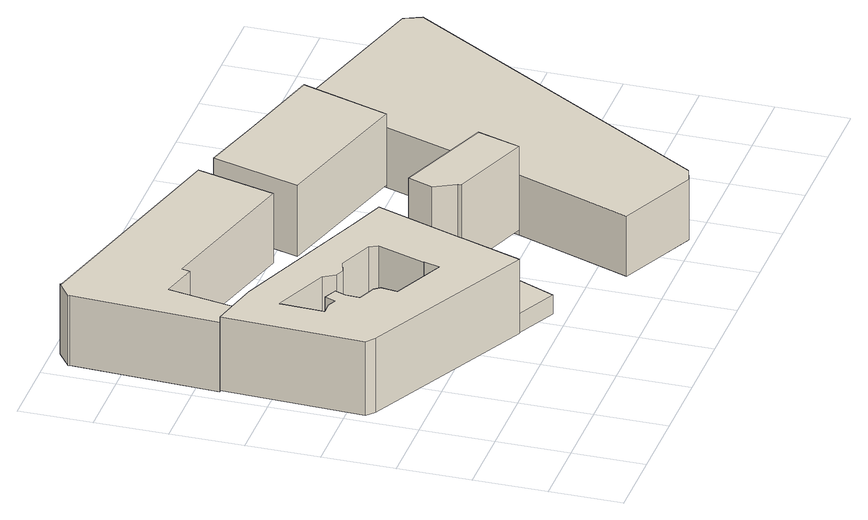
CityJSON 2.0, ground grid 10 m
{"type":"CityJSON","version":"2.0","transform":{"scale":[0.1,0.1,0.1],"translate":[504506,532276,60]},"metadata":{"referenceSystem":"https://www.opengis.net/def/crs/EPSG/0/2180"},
"CityObjects":{
"building1":{"type":"Building","attributes":{"przestNazw":"PL.PZGiK.994.BDOT10k","zrodloDach":"ALS_II","aktZrodla":"2022","roofType":"1000"},"geometry":[{"type":"Solid","lod":"1","boundaries":[[[[0,1,2,3,4,5,6,7,8,9,10,11],[12,13,14,15,16,17,18,19,20,21,22,23,24,25,26,27,28,29,30,31]],[[10,32,33,11]],[[9,34,32,10]],[[8,35,34,9]],[[7,36,35,8]],[[6,37,36,7]],[[5,38,37,6]],[[4,39,38,5]],[[3,40,39,4]],[[2,41,40,3]],[[1,42,41,2]],[[0,43,42,1]],[[11,33,43,0]],[[30,44,45,31]],[[29,46,44,30]],[[28,47,46,29]],[[27,48,47,28]],[[26,49,48,27]],[[25,50,49,26]],[[24,51,50,25]],[[23,52,51,24]],[[22,53,52,23]],[[21,54,53,22]],[[20,55,54,21]],[[19,56,55,20]],[[18,57,56,19]],[[17,58,57,18]],[[16,59,58,17]],[[15,60,59,16]],[[14,61,60,15]],[[13,62,61,14]],[[12,63,62,13]],[[31,45,63,12]],[[32,34,35,36,37,38,39,40,41,42,43,33],[44,46,47,48,49,50,51,52,53,54,55,56,57,58,59,60,61,62,63,45]]]]}]},
"building2":{"type":"Building","attributes":{"przestNazw":"PL.PZGiK.994.BDOT10k","zrodloDach":"ALS_II","aktZrodla":"2022","roofType":"1000"},"geometry":[{"type":"Solid","lod":"1","boundaries":[[[[7,6,5,64,65,66,67]],[[66,68,69,67]],[[65,70,68,66]],[[64,71,70,65]],[[5,72,71,64]],[[6,73,72,5]],[[7,74,73,6]],[[67,69,74,7]],[[68,70,71,72,73,74,69]]]]}]},
"building3":{"type":"Building","attributes":{"przestNazw":"PL.PZGiK.994.BDOT10k","zrodloDach":"ALS_II","aktZrodla":"2022","roofType":"1000"},"geometry":[{"type":"Solid","lod":"1","boundaries":[[[[75,76,77,78,79,80,81,82,83,84,85]],[[84,86,87,85]],[[83,88,86,84]],[[82,89,88,83]],[[81,90,89,82]],[[80,91,90,81]],[[79,92,91,80]],[[78,93,92,79]],[[77,94,93,78]],[[76,95,94,77]],[[75,96,95,76]],[[85,87,96,75]],[[86,88,89,90,91,92,93,94,95,96,87]]]]}]},
"building4":{"type":"Building","attributes":{"przestNazw":"PL.PZGiK.994.BDOT10k","zrodloDach":"ALS_II","aktZrodla":"2022","roofType":"1000"},"geometry":[{"type":"Solid","lod":"1","boundaries":[[[[97,98,99,100,101,102]],[[101,103,104,102]],[[100,105,103,101]],[[99,106,105,100]],[[98,107,106,99]],[[97,108,107,98]],[[102,104,108,97]],[[103,105,106,107,108,104]]]]}]},
"building5":{"type":"Building","attributes":{"przestNazw":"PL.PZGiK.994.BDOT10k","zrodloDach":"ALS_II","aktZrodla":"2022","roofType":"1000"},"geometry":[{"type":"Solid","lod":"1","boundaries":[[[[109,110,111,112,113]],[[112,114,115,113]],[[111,116,114,112]],[[110,117,116,111]],[[109,118,117,110]],[[113,115,118,109]],[[114,116,117,118,115]]]]}]},
"building6":{"type":"Building","attributes":{"przestNazw":"PL.PZGiK.994.BDOT10k","zrodloDach":"ALS_II","aktZrodla":"2022","roofType":"1000"},"geometry":[{"type":"Solid","lod":"1","boundaries":[[[[119,120,121,122,123,124,125,126,127]],[[126,128,129,127]],[[125,130,128,126]],[[124,131,130,125]],[[123,132,131,124]],[[122,133,132,123]],[[121,134,133,122]],[[120,135,134,121]],[[119,136,135,120]],[[127,129,136,119]],[[128,130,131,132,133,134,135,136,129]]]]}]}
},
"vertices":[
[52,456,14],[81,449,14],[140,426,14],[285,369,14],[330,352,14],[286,230,14],[286,229,14],[256,145,14],[255,144,14],[14,262,14],[3,272,14],[10,466,14],[61,343,14],[78,343,14],[89,338,14],[95,353,14],[114,345,14],[108,330,14],[107,310,14],[132,300,14],[138,292,14],[135,269,14],[209,236,14],[215,258,14],[214,258,14],[237,325,14],[231,336,14],[182,356,14],[164,350,14],[152,355,14],[142,371,14],[63,403,14],[3,272,122],[10,466,122],[14,262,122],[255,144,122],[256,145,122],[286,229,122],[286,230,122],[330,352,122],[285,369,122],[140,426,122],[81,449,122],[52,456,122],[142,371,122],[63,403,122],[152,355,122],[164,350,122],[182,356,122],[231,336,122],[237,325,122],[214,258,122],[215,258,122],[209,236,122],[135,269,122],[138,292,122],[132,300,122],[107,310,122],[108,330,122],[114,345,122],[95,353,122],[89,338,122],[78,343,122],[61,343,122],
[314,216,14],[305,198,14],[342,182,14],[313,117,14],[342,182,42],[313,117,42],[305,198,42],[314,216,42],[286,230,42],[286,229,42],[256,145,42],
[366,601,12],[337,493,12],[124,550,12],[121,539,12],[70,552,12],[52,456,12],[10,466,12],[19,667,12],[18,669,12],[43,687,12],[44,685,12],[43,687,114],[44,685,114],[18,669,114],[19,667,114],[10,466,114],[52,456,114],[70,552,114],[121,539,114],[124,550,114],[337,493,114],[366,601,114],
[374,295,13],[387,330,13],[522,278,13],[503,219,13],[389,261,13],[390,266,13],[389,261,136],[390,266,136],[503,219,136],[522,278,136],[387,330,136],[374,295,136],
[365,470,10],[400,591,10],[486,567,10],[608,534,10],[568,413,10],[608,534,114],[568,413,114],[486,567,114],[400,591,114],[365,470,114],
[443,59,6],[503,219,6],[522,278,6],[568,413,6],[608,534,6],[835,472,6],[845,448,6],[575,17,6],[553,10,6],[575,17,94],[553,10,94],[845,448,94],[835,472,94],[608,534,94],[568,413,94],[522,278,94],[503,219,94],[443,59,94]
]}
